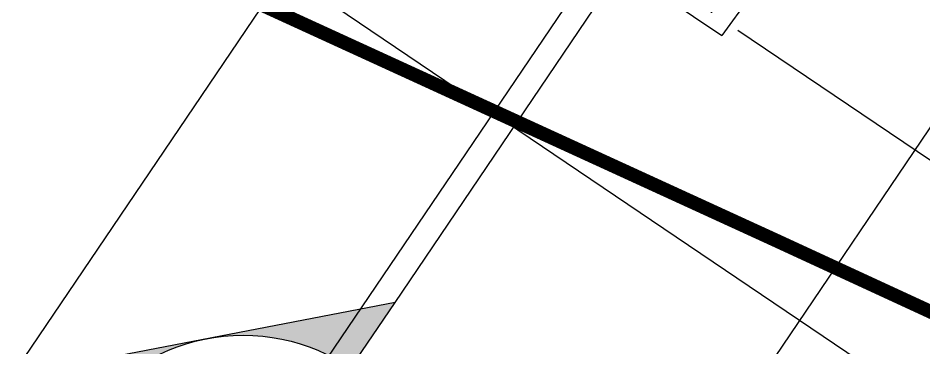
# Model space of a CAD drawing. Header units: millimetres. Extents: x -21000 to 567700, y 435000 to 850800.
# Drawn here: x 125806 to 145627, y 639715 to 646933 of the extents above; entities that cross this region are included whole.
import ezdxf
from ezdxf.xclip import XClip

# ---------------------------------------------------------------- set-up
doc = ezdxf.new("R2010")
doc.units = ezdxf.units.MM
doc.header["$LTSCALE"] = 700
doc.header["$XCLIPFRAME"] = 2
for name, pattern in [('AB_Pbase$0$PHANTOMX2', [5, 2.5, -0.5, 0.5, -0.5, 0.5, -0.5]), ('AB_Pbase$0$주차장기둥$0$CEN', [62, 60, -1, 0, -1]), ('AB_Pbase$0$주차장기둥$0$PHANTOMX2', [5, 2.5, -0.5, 0.5, -0.5, 0.5, -0.5]), ('AB_Pbase$0$지하1층 동골조$0$PHANTOMX2', [5, 2.5, -0.5, 0.5, -0.5, 0.5, -0.5])]:
    doc.linetypes.add(name, pattern=pattern)
doc.layers.get('0').update_dxf_attribs({"color": 2})
for name, color, linetype, plot in [('$0$Defponts', 161, 'Continuous', False), ('AB_Pbase$0$Defponts', 161, 'Continuous', False), ('AB_Pbase$0$주차장기둥$0$Defpoints1', 235, 'Continuous', False), ('AB_Pbase$0$지하1층 동골조$0$Defpoints1', 235, 'Continuous', False)]:
    doc.layers.add(name, color=color, linetype=linetype, plot=plot)
for name, color, linetype in [('AB_Pbase$0$SITE', 3, 'AB_Pbase$0$PHANTOMX2'), ('AB_Pbase$0$주차장기둥$0$CEN_P', 244, 'AB_Pbase$0$주차장기둥$0$CEN'), ('MAK2', 7, 'Continuous')]:
    doc.layers.add(name, color=color, linetype=linetype)

# ---------------------------------------------------------------- blocks, each defined once
blk = doc.blocks.new('AB_Pbase$0$SITE0917')
at = {"layer": 'AB_Pbase$0$SITE', "ltscale": 4, "const_width": 300, "flags": 128}
blk.add_lwpolyline([(166790, 14282), (166796, 12458), (166803, 9905), (165179, 5176), (118539, -54372), (114046, -52298), (105316, -48298), (96846, -44418), (95856, -43968), (88256, -40478), (81076, -37188), (79666, -36528), (79666, -36528), (79666, -36528), (51296, -23518), (51296, -23518), (51296, -23518), (51296, -23518), (24886, -11398), (16536, -7578), (0, 0), (0, 0), (4267, 9299), (5687, 12403), (9896, 21572), (16196, 35292), (20268, 44180), (40845, 43843), (85590, 33566), (130335, 23288), (156238, 14282), (166790, 14282)], dxfattribs=at)
blk = doc.blocks.new('AB_Pbase$0$지하1층 동골조')
at = {"layer": 'AB_Pbase$0$지하1층 동골조$0$Defpoints1', "linetype": 'AB_Pbase$0$지하1층 동골조$0$PHANTOMX2', "ltscale": 2}
blk.add_lwpolyline([(-157283, 74624), (-124863, 59764), (-124863, 59764), (-118539, 54372), (-118539, 54372), (-102003, 46794), (-93653, 42974), (-67243, 30854), (-67243, 30854), (-67243, 30854), (-67243, 30854), (-38873, 17844), (-38873, 17844), (-38873, 17844), (-37463, 17184), (-30283, 13894), (-22683, 10404), (-21693, 9954), (-13223, 6074), (-4493, 2074), (1877, -866)], dxfattribs=at)
at = {"layer": 'AB_Pbase$0$지하1층 동골조$0$Defpoints1', "linetype": 'AB_Pbase$0$지하1층 동골조$0$PHANTOMX2', "ltscale": 2, "flags": 128}
blk.add_lwpolyline([(0, 0), (-4493, 2074), (-13223, 6074), (-21693, 9954), (-22683, 10404), (-30283, 13894), (-37463, 17184), (-38873, 17844), (-38873, 17844), (-38873, 17844), (-67243, 30854), (-67243, 30854), (-67243, 30854), (-67243, 30854), (-93653, 42974), (-102003, 46794), (-118539, 54372), (-118539, 54372), (-114271, 63671), (-112852, 66775), (-108643, 75944), (-102343, 89664), (-97743, 99704), (-94170, 107502), (-90802, 109673), (-61989, 109764), (-53301, 109794), (-22854, 109885), (-9903, 109924), (5390, 109964), (23790, 110024), (43878, 110089), (48138, 105863), (48146, 102751), (48167, 93888), (48187, 90386), (48257, 66829), (48264, 64277), (46641, 59548)], close=True, dxfattribs=at)
blk = doc.blocks.new('AB_Pbase$0$AB_Pbase_지하1층_골조')
for p in [(125884, 656909), (145944, 653059)]:
    blk.add_line(p, (141202, 646549))
blk = doc.blocks.new('AB_Pbase$0$주차장기둥$0$cen 1bl 지하')
at = {"layer": 'AB_Pbase$0$주차장기둥$0$CEN_P', "color": 5}
for p, q in [((110349, -18048), (120899, 100828)), ((115827, -18534), (126377, 100342)), ((123896, -19250), (134445, 99626)), ((-7620, 24676), (136527, 11884)), ((45120, 15478), (136129, 7402))]:
    blk.add_line(p, q, dxfattribs=at)
blk = doc.blocks.new('AB_Pbase$0$주차장기둥')
at = {"layer": 'AB_Pbase$0$주차장기둥$0$Defpoints1', "linetype": 'AB_Pbase$0$주차장기둥$0$PHANTOMX2', "ltscale": 2}
blk.add_lwpolyline([(-297567, 24918), (-262124, 28878), (-262124, 28878), (-253926, 27514), (-253926, 27514), (-235849, 29535), (-226724, 30561), (-197844, 33774), (-197844, 33774), (-197844, 33774), (-197844, 33774), (-166826, 37234), (-166826, 37234), (-166826, 37234), (-165277, 37395), (-157428, 38272), (-149116, 39195), (-148036, 39319), (-138777, 40356), (-129234, 41424), (-122260, 42184)], dxfattribs=at)
at = {"rotation": 1.99999810188403}
blk.add_blockref('AB_Pbase$0$주차장기둥$0$cen 1bl 지하', (-253926, 27514), dxfattribs=at)
blk = doc.blocks.new('AB_Pbase')
at = {"layer": 'AB_Pbase$0$Defponts', "ltscale": 5, "flags": 128}
blk.add_lwpolyline([(195132, 730352), (195210, 704242), (193586, 699513), (146945, 639965), (142452, 642039), (133722, 646039), (125252, 649919), (124262, 650369), (116662, 653859), (109482, 657149), (108072, 657809), (79702, 670819), (53292, 682939), (44942, 686759), (28406, 694337), (32674, 703636), (34093, 706740), (38302, 715909)], dxfattribs=at)
for name, p, rotation in [('AB_Pbase$0$AB_Pbase_지하1층_골조', (0, 0), 359.9999999999999), ('AB_Pbase$0$주차장기둥', (231893, 539971), 329.0000000345588), ('AB_Pbase$0$지하1층 동골조', (146945, 639965), 359.9999999999994), ('AB_Pbase$0$SITE0917', (28406, 694337), 359.9999999999983)]:
    blk.add_blockref(name, p, dxfattribs=dict(rotation=rotation))

msp = doc.modelspace()

# ---------------------------------------------------------------- block references
ref = msp.add_blockref('AB_Pbase', (0, 0))
XClip(ref).set_block_clipping_path([(-0.000000015, 445500.0000000148), (493845.7187941075, 839949.3912975936)])

# ---------------------------------------------------------------- next in the draw order: hatches: boundary and pattern name
at = {"layer": 'MAK2'}
h = msp.add_hatch(color=256, dxfattribs=at)
h.paths.add_polyline_path([(125809, 639119), (126605, 634996, -0.414214), (129933, 639916)])
h.paths.add_polyline_path([(129933, 639916, -0.198912), (133082, 639271), (134057, 640712)])
h.paths.add_polyline_path([(127401, 630872), (128376, 632313, -0.198912), (126605, 634996)])

# ---------------------------------------------------------------- next in the draw order: linework, layer by layer
at = {"layer": '$0$Defponts', "ltscale": 5, "flags": 128}
msp.add_lwpolyline([(195132, 730352), (195210, 704242), (193586, 699513), (146945, 639965), (142452, 642039), (133722, 646039), (125252, 649919), (124262, 650369), (116662, 653859), (109482, 657149), (108072, 657809), (79702, 670819), (53292, 682939), (44942, 686759), (28406, 694337), (32674, 703636), (34093, 706740), (38302, 715909)], dxfattribs=at)
at = {"layer": 'MAK2'}
msp.add_line((134057, 640712, 0), (146107, 658529, 0), dxfattribs=at)
at = {"layer": 'MAK2', "elevation": 0}
msp.add_lwpolyline([(133082, 639271), (134057, 640712), (125809, 639119), (127401, 630872), (128376, 632313)], dxfattribs=at)
at = {"layer": 'MAK2'}
msp.add_circle((130729, 635792, 0), 4200, dxfattribs=at)

doc.saveas('drawing.dxf')
